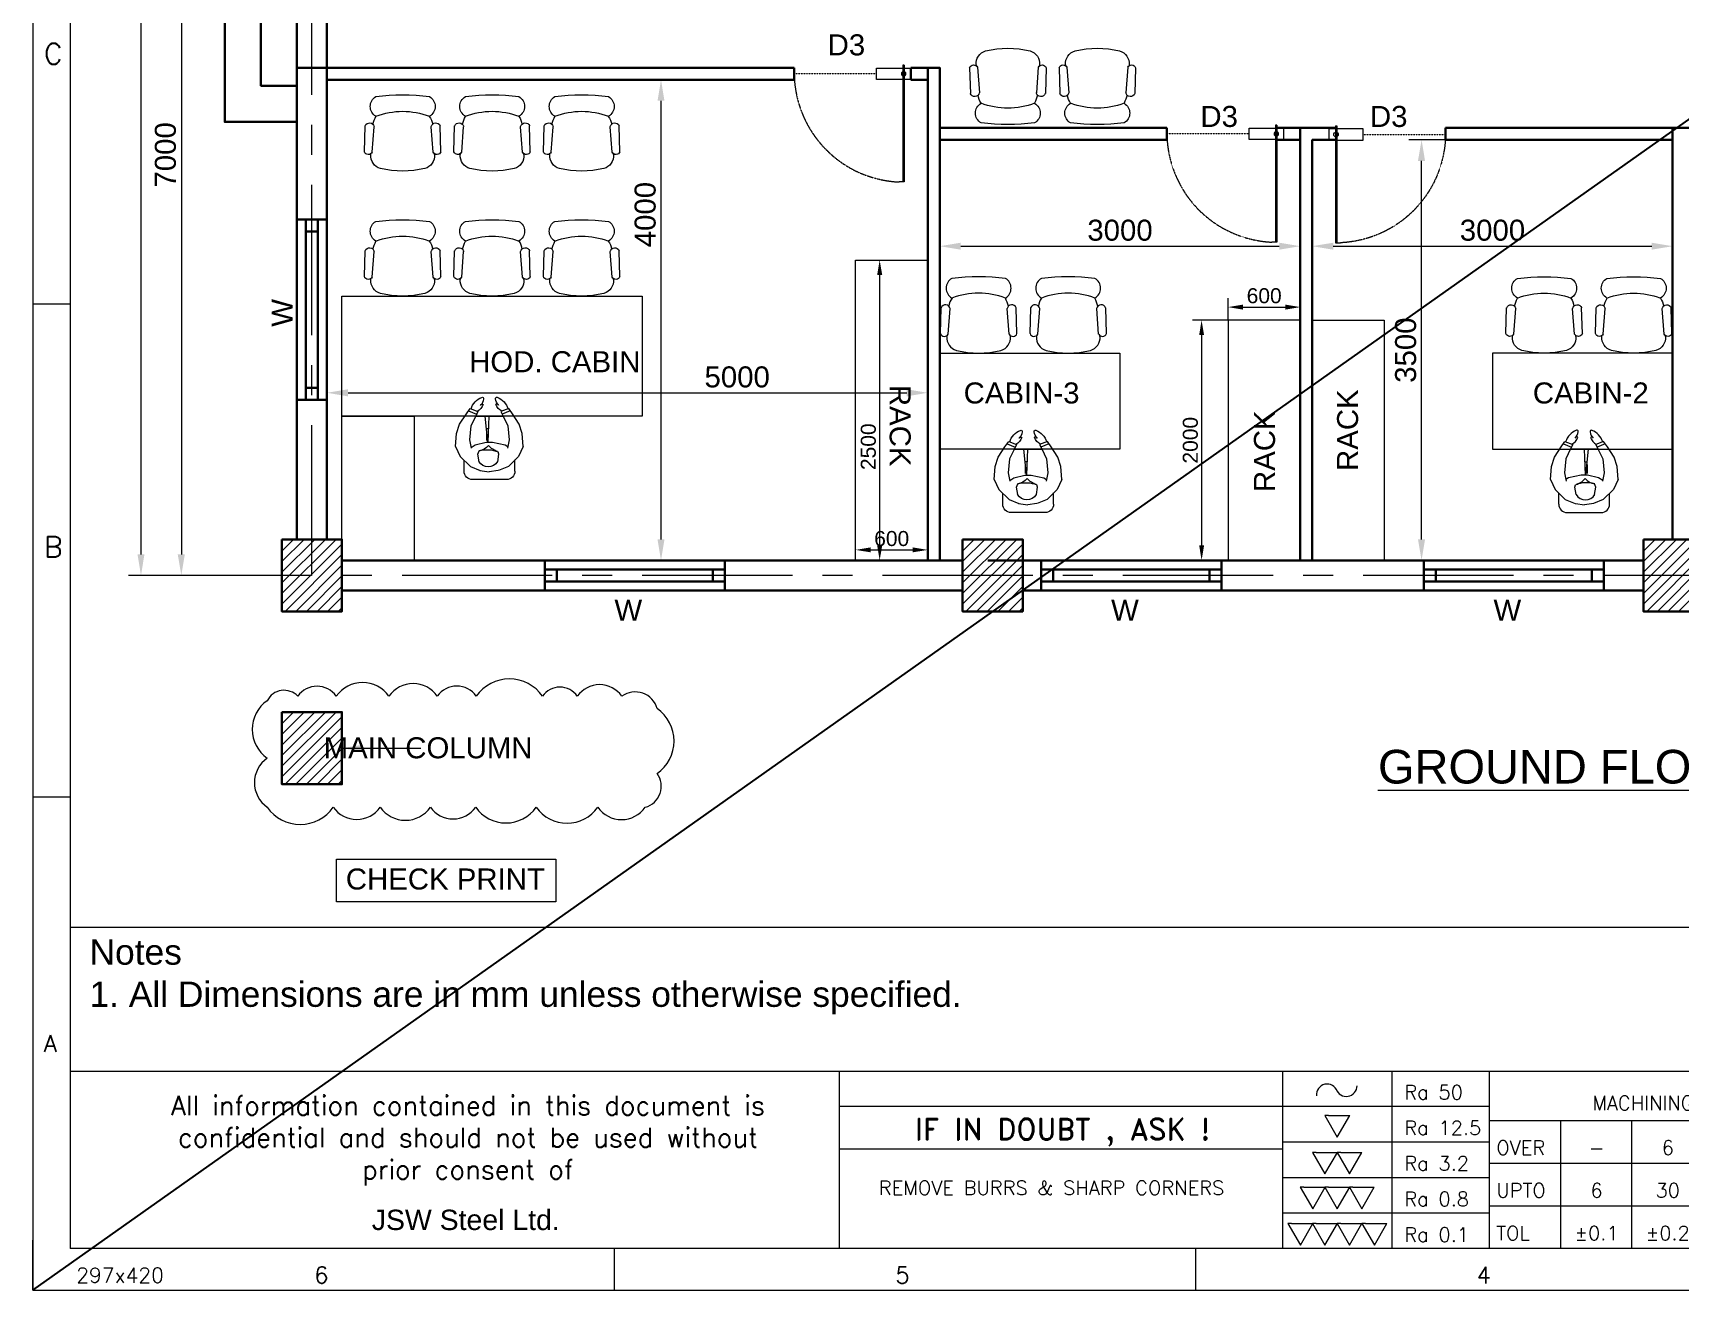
# Model space of a CAD drawing. Header units: millimetres. Extents: x 131588 to 161213, y -145881 to -124325.
# Drawn here: x 131588 to 145288, y -144850 to -134386 of the extents above; entities that cross this region are included whole.
import ezdxf
from ezdxf.enums import TextEntityAlignment as Align

# ---------------------------------------------------------------- set-up
doc = ezdxf.new("R2010")
doc.units = ezdxf.units.MM
doc.header["$MEASUREMENT"] = 0
doc.linetypes.add('CENTER', pattern=[2, 1.25, -0.25, 0.25, -0.25])
doc.linetypes.add('DASHED2', pattern=[0.375, 0.25, -0.125])
for name, color, linetype, lineweight in [('CEN-1', 1, 'CENTER', 18), ('DIM', 7, 'Continuous', 20), ('DIMENSION', 84, 'Continuous', 15), ('DIMLINE', 10, 'Continuous', 18), ('Furniture', 235, 'Continuous', 0), ('GLASS', 145, 'Continuous', 5), ('MAIN', 3, 'Continuous', 30), ('MAIN-4', 6, 'Continuous', 30), ('SEC', 253, 'Continuous', 15), ('TEXT', 4, 'Continuous', 13), ('TEXT-1', 7, 'Continuous', 20)]:
    doc.layers.add(name, color=color, linetype=linetype, lineweight=lineweight)
doc.layers.add('H', color=7, linetype='Continuous')
doc.styles.add('ROMAND', font='romand')
doc.styles.add('ROMANS', font='romans.shx')
doc.styles.add('SIMPLEX', font='simplex', dxfattribs={"height": 5})
doc.styles.get("Standard").update_dxf_attribs({"font": ''})
doc.styles.get('Standard').set_extended_font_data('Arial')
doc.dimstyles.new('DIM-50', dxfattribs={"dimscale": 50, "dimtxt": 2.5, "dimasz": 2.5, "dimexe": 1.5, "dimexo": 0.05, "dimgap": 0.6, "dimtad": 1, "dimzin": 9, "dimdsep": 46, "dimtxsty": 'Standard', "dimcen": 0, "dimclrd": 32, "dimclre": 32, "dimadec": 0, "dimazin": 0, "dimtp": 0.1, "dimtm": 0.1, "dimtfac": 0.71, "dimtofl": 0, "dimtmove": 1, "dimatfit": 3, "dimfxl": 1, "dimtolj": 1, "dimtzin": 7, "dimlwd": -1, "dimlwe": -1, "dimarcsym": 1})

# ---------------------------------------------------------------- blocks, each defined once
blk = doc.blocks.new('rr')
at = {"layer": 'TEXT', "color": 7}
for p, q in [((298029, -105618), (298123, -105618)), ((298150, -105588), (298068, -105672)), ((298235, -105548), (298150, -105588)), ((298235, -105548), (298342, -105558)), ((298342, -105558), (298419, -105581)), ((298419, -105581), (298507, -105638)), ((297959, -105688), (297959, -105970)), ((298034, -105756), (298024, -105833)), ((298068, -105672), (298034, -105754)), ((298108, -105761), (298170, -105751)), ((298170, -105751), (298189, -105757)), ((298290, -105665), (298221, -105679)), ((298247, -105698), (298235, -105676)), ((298270, -105803), (298247, -105698)), ((298406, -105676), (298290, -105665)), ((298488, -105716), (298406, -105676)), ((298486, -105945), (298486, -105716)), ((298525, -105734), (298488, -105716)), ((298532, -105656), (298504, -105724)), ((298507, -105638), (298551, -105669)), ((298551, -105669), (298525, -105734)), ((298034, -105909), (298024, -105833)), ((298247, -105949), (298270, -105856)), ((298270, -105856), (298270, -105803)), ((298270, -105841), (298486, -105833)), ((298270, -105843), (298486, -105866)), ((298359, -105853), (298285, -105853)), ((298382, -105837), (298382, -105855)), ((298068, -105988), (298034, -105906)), ((298150, -106073), (298068, -105988)), ((298108, -105915), (298170, -105925)), ((298170, -105925), (298198, -105916)), ((298290, -105996), (298221, -105982)), ((298225, -105983), (298247, -105949)), ((298406, -105985), (298290, -105996)), ((298488, -105944), (298406, -105985)), ((298419, -106079), (298507, -106022)), ((298525, -105927), (298488, -105944)), ((298532, -106004), (298504, -105937)), ((298507, -106022), (298551, -105991)), ((298551, -105991), (298525, -105927)), ((298029, -106041), (298117, -106041)), ((298235, -106112), (298150, -106073)), ((298235, -106112), (298342, -106103)), ((298342, -106103), (298419, -106079))]:
    blk.add_line(p, q, dxfattribs=at)
for centre, major_axis, start_param, end_param in [((298029, -105688), (49.8, 49.8), 0.785398, 2.356194), ((298155, -105840), (63.7, -63.7), 2.898963, 4.955018), ((297966, -105849), (171, 171), -1.068373, -0.39635), ((298371, -105697), (135, 135), 2.703582, 3.183333), ((298620, -105679), (73.6, 73.6), 2.838638, 3.585677), ((298505, -105817), (105, 105), -0.421869, 0.489767), ((298572, -105768), (11.6, 11.6), -1.392775, 0.371356), ((298637, -105702), (55.2, 55.2), 3.067512, 3.856448), ((298633, -105768), (8.31, 8.31), 3.856448, 5.861316), ((298315, -105931), (83.5, 83.5), 1.454362, 2.231901), ((298619, -105979), (73.6, -73.6), 2.697508, 3.444547), ((298504, -105841), (105, -105), 5.793418, 6.705054), ((298636, -105956), (55.2, -55.2), 2.426738, 3.215673), ((298571, -105890), (11.6, -11.6), 5.911829, 7.67596), ((298632, -105890), (8.31, -8.31), 0.421869, 2.426738), ((298029, -105970), (49.8, -49.8), 3.926991, 5.497787)]:
    blk.add_ellipse(centre, major_axis=major_axis, ratio=1, start_param=start_param, end_param=end_param, dxfattribs=at)
blk = doc.blocks.new('3rerr')
at = {"layer": 'Furniture', "color": 0, "linetype": 'ByBlock'}
for p, q in [((299424, -105724), (299432, -105724)), ((299424, -105724), (299432, -105724)), ((299444, -105734), (299656, -105751)), ((299448, -105670), (299663, -105676)), ((299424, -106252), (299432, -106252)), ((299444, -106241), (299656, -106225)), ((299448, -106306), (299663, -106300))]:
    blk.add_line(p, q, dxfattribs=at)
for centre, radius, start, end in [((299414, -105834), 111, 85, 163.8913), ((299459, -105703), 34.8, 108.7162, 243.9569), ((299648, -105712), 39.5, 282.8663, 67.8436), ((299666, -105866), 126, 52.7407, 85.3529), ((299825, -105813), 95.4, 30.3927, 149.6073), ((299156, -105988), 628, 339.209, 20.791), ((298194, -105988), 1727, 352.5907, 7.4093), ((300065, -105988), 779, 166.275, 193.725), ((299414, -106142), 111, 196.1087, 275), ((299459, -106273), 34.8, 116.0431, 251.2838), ((299648, -106263), 39.5, 292.1564, 77.1337), ((299608, -105956), 287, 283.6548, 297.8506), ((299825, -106162), 95.4, 210.3927, 329.6073)]:
    blk.add_arc(centre, radius, start, end, dxfattribs=at)
blk = doc.blocks.new('gd1')
at = {"layer": 'GLASS', "color": 4, "linetype": 'DASHED2', "ltscale": 0.001}
blk.add_line((345380, -498508), (345380, -497802), dxfattribs=at)
at = {"layer": 'GLASS'}
for p, q in [((345331, -498508), (345429, -498508)), ((345331, -498802), (345331, -498508)), ((345429, -498508), (345429, -498802)), ((345429, -498802), (345331, -498802))]:
    blk.add_line(p, q, dxfattribs=at)
at = {"layer": 'GLASS', "color": 4}
for p, q in [((344454, -498744), (344454, -498702)), ((345454, -498732), (344454, -498732)), ((345454, -498744), (344454, -498744)), ((345454, -498744), (345454, -498732))]:
    blk.add_line(p, q, dxfattribs=at)
at = {"layer": 'GLASS', "color": 4, "linetype": 'DASHED2'}
blk.add_ellipse((345430, -498781), major_axis=(-687, 718), ratio=0.969274, start_param=-0.727797, end_param=0.74268, dxfattribs=at)
at = {"layer": 'GLASS', "extrusion": (8.38188e-23, -2.79396e-23, -1)}
blk.add_ellipse((345380, -498740), major_axis=(-13.9, 13.9), ratio=1, start_param=6.283185307179586, end_param=12.56637061435917, dxfattribs=at)
blk = doc.blocks.new('*D454')
at = {"layer": 'Defpoints', "color": 0, "ltscale": 100, "transparency": 16777216}
for p in [(133660, -131901), (132823, -138901), (133660, -138901)]:
    blk.add_point(p, dxfattribs=at)
at = {"layer": 'DIMLINE', "color": 32, "linetype": 'ByBlock', "ltscale": 100, "transparency": 16777216}
for p, q in [((133656, -131901), (132718, -131901)), ((132823, -132076), (132823, -138726)), ((133656, -138901), (132718, -138901))]:
    blk.add_line(p, q, dxfattribs=at)
at = {"layer": 'DIMLINE', "color": 32, "ltscale": 100, "transparency": 16777216}
for points in [[(132793, -132076), (132852, -132076), (132823, -131901)], [(132793, -138726), (132852, -138726), (132823, -138901)]]:
    blk.add_solid(points, dxfattribs=at)
at = {"layer": 'DIMLINE', "color": 0, "ltscale": 100, "transparency": 16777216, "insert": (132691, -135401), "char_height": 175, "attachment_point": 5, "rotation": 90}
blk.add_mtext('\\A1;7000', dxfattribs=at)
blk = doc.blocks.new('*D455')
at = {"layer": 'Defpoints', "color": 0, "ltscale": 100, "transparency": 16777216}
for p in [(136815, -134776), (137410, -134776), (137868, -138776)]:
    blk.add_point(p, dxfattribs=at)
at = {"layer": 'DIMLINE', "color": 32, "linetype": 'ByBlock', "ltscale": 100, "transparency": 16777216}
for p, q in [((137407, -134776), (136710, -134776)), ((136815, -138601), (136815, -134951)), ((137865, -138776), (136710, -138776))]:
    blk.add_line(p, q, dxfattribs=at)
at = {"layer": 'DIMLINE', "color": 32, "ltscale": 100, "transparency": 16777216}
for points in [[(136786, -134951), (136844, -134951), (136815, -134776)], [(136786, -138601), (136844, -138601), (136815, -138776)]]:
    blk.add_solid(points, dxfattribs=at)
at = {"layer": 'DIMLINE', "color": 0, "ltscale": 100, "transparency": 16777216, "insert": (136684, -135898), "char_height": 175, "attachment_point": 5, "rotation": 90}
blk.add_mtext('\\A1;4000', dxfattribs=at)
blk = doc.blocks.new('*D456')
at = {"layer": 'Defpoints', "color": 0, "ltscale": 100, "transparency": 16777216}
for p in [(134035, -137081), (139035, -137081), (139035, -137381)]:
    blk.add_point(p, dxfattribs=at)
at = {"layer": 'DIMLINE', "color": 32, "linetype": 'ByBlock', "ltscale": 100, "transparency": 16777216}
for p, q in [((134035, -137085), (134035, -137486)), ((139035, -137085), (139035, -137486)), ((134210, -137381), (138860, -137381))]:
    blk.add_line(p, q, dxfattribs=at)
at = {"layer": 'DIMLINE', "color": 32, "ltscale": 100, "transparency": 16777216}
for points in [[(134210, -137352), (134210, -137411), (134035, -137381)], [(138860, -137352), (138860, -137411), (139035, -137381)]]:
    blk.add_solid(points, dxfattribs=at)
at = {"layer": 'DIMLINE', "color": 0, "ltscale": 100, "transparency": 16777216, "insert": (137449, -137250), "char_height": 175, "attachment_point": 5}
blk.add_mtext('\\A1;5000', dxfattribs=at)
blk = doc.blocks.new('*D457')
at = {"layer": 'Defpoints', "color": 0, "ltscale": 100, "transparency": 16777216}
for p in [(142135, -136161), (139135, -136302), (142135, -136302)]:
    blk.add_point(p, dxfattribs=at)
at = {"layer": 'DIMLINE', "color": 32, "linetype": 'ByBlock', "ltscale": 100, "transparency": 16777216}
for p, q in [((139135, -136299), (139135, -136056)), ((139310, -136161), (141960, -136161)), ((142135, -136299), (142135, -136056))]:
    blk.add_line(p, q, dxfattribs=at)
at = {"layer": 'DIMLINE', "color": 32, "ltscale": 100, "transparency": 16777216}
for points in [[(139310, -136132), (139310, -136190), (139135, -136161)], [(141960, -136132), (141960, -136190), (142135, -136161)]]:
    blk.add_solid(points, dxfattribs=at)
at = {"layer": 'DIMLINE', "color": 0, "ltscale": 100, "transparency": 16777216, "insert": (140635, -136029), "char_height": 175, "attachment_point": 5}
blk.add_mtext('\\A1;3000', dxfattribs=at)
blk = doc.blocks.new('*D458')
at = {"layer": 'Defpoints', "color": 0, "ltscale": 100, "transparency": 16777216}
for p in [(142235, -136161), (145235, -136161), (145235, -136161)]:
    blk.add_point(p, dxfattribs=at)
at = {"layer": 'DIMLINE', "color": 32, "linetype": 'ByBlock', "ltscale": 100, "transparency": 16777216}
for p, q in [((142235, -136157), (142235, -136056)), ((142410, -136161), (145060, -136161)), ((145235, -136157), (145235, -136056))]:
    blk.add_line(p, q, dxfattribs=at)
at = {"layer": 'DIMLINE', "color": 32, "ltscale": 100, "transparency": 16777216}
for points in [[(142410, -136132), (142410, -136190), (142235, -136161)], [(145060, -136132), (145060, -136190), (145235, -136161)]]:
    blk.add_solid(points, dxfattribs=at)
at = {"layer": 'DIMLINE', "color": 0, "ltscale": 100, "transparency": 16777216, "insert": (143735, -136029), "char_height": 175, "attachment_point": 5}
blk.add_mtext('\\A1;3000', dxfattribs=at)
blk = doc.blocks.new('*D462')
at = {"layer": 'Defpoints', "color": 0, "ltscale": 100, "transparency": 16777216}
for p in [(143145, -135276), (143396, -135276), (143163, -138776)]:
    blk.add_point(p, dxfattribs=at)
at = {"layer": 'DIMLINE', "color": 32, "linetype": 'ByBlock', "ltscale": 100, "transparency": 16777216}
for p, q in [((143393, -135276), (143040, -135276)), ((143145, -138601), (143145, -135451)), ((143160, -138776), (143040, -138776))]:
    blk.add_line(p, q, dxfattribs=at)
at = {"layer": 'DIMLINE', "color": 32, "ltscale": 100, "transparency": 16777216}
for points in [[(143115, -135451), (143174, -135451), (143145, -135276)], [(143115, -138601), (143174, -138601), (143145, -138776)]]:
    blk.add_solid(points, dxfattribs=at)
at = {"layer": 'DIMLINE', "color": 0, "ltscale": 100, "transparency": 16777216, "insert": (143013, -137026), "char_height": 175, "attachment_point": 5, "rotation": 90}
blk.add_mtext('\\A1;3500', dxfattribs=at)
blk = doc.blocks.new('A4 SHEET')
at = {"layer": 'DIM'}
for p, q in [((13489.34, 1232.71), (13489.34, -79.55)), ((13509.22, 1213.41), (13509.22, -57.46)), ((13489.34, 445.35), (13509.22, 445.35)), ((13489.34, 182.9), (13509.22, 182.9)), ((14605.26, 113.46), (13509.22, 113.46)), ((14605.26, 113.46), (13509.22, 113.46)), ((14605.26, 36.8), (13509.22, 36.8)), ((13918.3, 36.8), (13918.3, -57.46)), ((14154.21, 36.8), (14154.21, -57.46)), ((14212.58, -57.46), (14212.58, 36.8)), ((14264.26, 36.8), (14264.26, -57.46)), ((13918.3, 18.32), (14154.21, 18.32)), ((14154.21, 18.32), (14264.26, 18.32)), ((14176.78, 13.34), (14183.39, 1.88)), ((14178.7, 13.34), (14176.78, 13.34)), ((14178.7, 13.34), (14190.01, 13.34)), ((14183.39, 1.88), (14190.01, 13.34)), ((14264.26, 10.74), (14605.26, 10.74)), ((14302.15, 10.74), (14302.15, -57.46)), ((14340.04, 10.74), (14340.04, -57.46)), ((13918.3, -4.41), (14154.21, -4.41)), ((14154.21, -0.62), (14264.26, -0.62)), ((14170.24, -6.26), (14176.86, -17.72)), ((14172.16, -6.26), (14170.24, -6.26)), ((14172.16, -6.26), (14183.48, -6.26)), ((14176.86, -17.72), (14183.48, -6.26)), ((14183.31, -6.26), (14189.93, -17.72)), ((14185.23, -6.26), (14183.31, -6.26)), ((14185.23, -6.26), (14196.55, -6.26)), ((14189.93, -17.72), (14196.55, -6.26)), ((14264.26, -11.99), (14567.37, -11.99)), ((14154.21, -19.57), (14264.26, -19.57)), ((14163.7, -24.79), (14170.32, -36.26)), ((14165.62, -24.79), (14163.7, -24.79)), ((14165.62, -24.79), (14176.94, -24.79)), ((14170.32, -36.26), (14176.94, -24.79)), ((14176.78, -24.79), (14183.39, -36.26)), ((14178.7, -24.79), (14176.78, -24.79)), ((14178.7, -24.79), (14190.01, -24.79)), ((14183.39, -36.26), (14190.01, -24.79)), ((14189.85, -24.79), (14196.47, -36.26)), ((14191.77, -24.79), (14189.85, -24.79)), ((14191.77, -24.79), (14203.09, -24.79)), ((14196.47, -36.26), (14203.09, -24.79)), ((14264.26, -34.72), (14605.26, -34.72)), ((14154.21, -38.51), (14264.26, -38.51)), ((14159.08, -44.15), (14157.17, -44.15)), ((14157.17, -44.15), (14163.78, -55.61)), ((14159.08, -44.15), (14170.4, -44.15)), ((14163.78, -55.61), (14170.4, -44.15)), ((14172.16, -44.15), (14170.24, -44.15)), ((14170.24, -44.15), (14176.86, -55.61)), ((14172.16, -44.15), (14183.48, -44.15)), ((14176.86, -55.61), (14183.48, -44.15)), ((14185.23, -44.15), (14183.31, -44.15)), ((14183.31, -44.15), (14189.93, -55.61)), ((14185.23, -44.15), (14196.55, -44.15)), ((14189.93, -55.61), (14196.55, -44.15)), ((14196.55, -44.15), (14203.17, -55.61)), ((14198.47, -44.15), (14196.55, -44.15)), ((14198.47, -44.15), (14209.78, -44.15)), ((14203.17, -55.61), (14209.78, -44.15)), ((13489.34, -79.55), (13489.34, -53.04)), ((15322.97, -57.46), (13509.22, -57.46)), ((13798.62, -57.46), (13798.62, -79.55)), ((14107.91, -57.46), (14107.91, -79.55)), ((13489.34, -79.55), (15345.06, -79.55)), ((13489.34, -79.55), (13515.85, -79.55))]:
    blk.add_line(p, q, dxfattribs=at)
for centre, start, end in [((14178, 24.43), 18.40271, 186.14433), ((14188.24, 29.2), 198.40271, 359.97916)]:
    blk.add_arc(centre, 5.68, start, end, dxfattribs=at)
for s, height, style, p in [('C', 11.05, 'ROMANS', (13495.2, 569.56)), ('B', 11.05, 'ROMANS', (13495.2, 307.11)), ('A', 8.84, 'ROMANS', (13495.2, 44.66)), ('Ra 50', 7.578, 'SIMPLEX', (14219.08, 19.68)), ('Ra 12.5', 7.578, 'SIMPLEX', (14219.08, 0.73)), ('OVER', 7.578, 'SIMPLEX', (14268.02, -9.85)), ('Ra 3.2', 7.578, 'SIMPLEX', (14219.08, -18.21)), ('UPTO', 7.578, 'SIMPLEX', (14268.02, -32.58)), ('Ra 0.8', 7.578, 'SIMPLEX', (14219.08, -37.16)), ('Ra 0.1', 7.578, 'SIMPLEX', (14219.08, -56.1)), ('TOL', 7.578, 'SIMPLEX', (14268.02, -55.32)), ('297x420', 7.953, 'ROMANS', (13512.34, -78)), ('6', 8.84, 'ROMANS', (13639.03, -78.63)), ('5', 8.84, 'ROMANS', (13948.32, -78.63)), ('4', 8.84, 'ROMANS', (14257.61, -78.63))]:
    blk.add_text(s, height=height, dxfattribs=dict(at, style=style)).set_placement(p, align=Align.BOTTOM_LEFT)
for s, height, style, p in [('MACHINING DEVIATION FOR OPEN DIMENSIONS', 7.578, 'ROMANS', (14434.87, 13.91)), ('IF IN DOUBT , ASK !', 11.3669, 'ROMAND', (14037.25, -2.97)), ('6', 7.58, 'SIMPLEX', (14359.28, -9.85)), ('-', 7.58, 'SIMPLEX', (14321.39, -9.85)), ('6', 7.58, 'SIMPLEX', (14321.39, -32.58)), ('30', 7.578, 'SIMPLEX', (14359.28, -32.58)), ('%%p0.1', 7.578, 'SIMPLEX', (14321.39, -55.32)), ('%%p0.2', 7.578, 'SIMPLEX', (14359.28, -55.32))]:
    blk.add_text(s, height=height, dxfattribs=dict(at, style=style)).set_placement(p, align=Align.BOTTOM_CENTER)
at = {"layer": 'DIM', "style": 'ROMANS'}
blk.add_text('REMOVE BURRS & SHARP CORNERS', height=7.578, dxfattribs=at).set_placement((14031.36, -25.12), align=Align.MIDDLE_CENTER)
at = {"layer": 'DIM', "insert": (13519.46, 107.09), "char_height": 13.464, "width": 2473.9385, "attachment_point": 1}
blk.add_mtext('Notes\\P1. All Dimensions are in mm unless otherwise specified. ', dxfattribs=at)
at = {"layer": 'DIM', "insert": (13720.82, 23.82), "char_height": 10.22825, "width": 367.2824, "attachment_point": 2, "style": 'ROMANS'}
blk.add_mtext('All information contained in this document is confidential and should not be used without prior consent of', dxfattribs=at)
at = {"layer": 'MAIN', "color": 1, "ltscale": 100, "insert": (13719.66, -36.77), "char_height": 10.826, "width": 131.9746, "attachment_point": 2, "style": 'ROMAND'}
blk.add_mtext('{\\fArial|b0|i0|c0|p34;JSW Steel Ltd.}', dxfattribs=at)
blk = doc.blocks.new('*D471')
at = {"layer": 'Defpoints', "color": 0, "ltscale": 100, "transparency": 16777216}
for p in [(133910, -125901), (132487, -138901), (133910, -138901)]:
    blk.add_point(p, dxfattribs=at)
at = {"layer": 'DIMLINE', "color": 32, "linetype": 'ByBlock', "ltscale": 100, "transparency": 16777216}
for p, q in [((133906, -125901), (132382, -125901)), ((132487, -126076), (132487, -138726)), ((133906, -138901), (132382, -138901))]:
    blk.add_line(p, q, dxfattribs=at)
at = {"layer": 'DIMLINE', "color": 32, "ltscale": 100, "transparency": 16777216}
for points in [[(132458, -126076), (132516, -126076), (132487, -125901)], [(132458, -138726), (132516, -138726), (132487, -138901)]]:
    blk.add_solid(points, dxfattribs=at)
at = {"layer": 'DIMLINE', "color": 0, "ltscale": 100, "transparency": 16777216, "insert": (132355, -132401), "char_height": 175, "attachment_point": 5, "rotation": 90}
blk.add_mtext('\\A1;13000', dxfattribs=at)
blk = doc.blocks.new('*D476')
at = {"layer": 'Defpoints', "color": 0, "ltscale": 100, "transparency": 16777216}
for p in [(138435, -138776), (139035, -138689), (139035, -138776)]:
    blk.add_point(p, dxfattribs=at)
at = {"layer": 'DIMLINE', "color": 32, "linetype": 'ByBlock', "ltscale": 100, "transparency": 16777216}
for p, q in [((138435, -138774), (138435, -138614)), ((139035, -138774), (139035, -138614)), ((138560, -138689), (138910, -138689))]:
    blk.add_line(p, q, dxfattribs=at)
at = {"layer": 'DIMLINE', "color": 32, "ltscale": 100, "transparency": 16777216}
for points in [[(138560, -138668), (138560, -138709), (138435, -138689)], [(138910, -138668), (138910, -138709), (139035, -138689)]]:
    blk.add_solid(points, dxfattribs=at)
at = {"layer": 'DIMLINE', "color": 0, "ltscale": 100, "transparency": 16777216, "insert": (138735, -138595), "char_height": 125, "attachment_point": 5}
blk.add_mtext('\\A1;600', dxfattribs=at)
blk = doc.blocks.new('*D477')
at = {"layer": 'Defpoints', "color": 0, "ltscale": 100, "transparency": 16777216}
for p in [(138435, -136276), (138635, -136276), (138435, -138776)]:
    blk.add_point(p, dxfattribs=at)
at = {"layer": 'DIMLINE', "color": 32, "linetype": 'ByBlock', "ltscale": 100, "transparency": 16777216}
for p, q in [((138437, -136276), (138710, -136276)), ((138635, -138651), (138635, -136401)), ((138437, -138776), (138710, -138776))]:
    blk.add_line(p, q, dxfattribs=at)
at = {"layer": 'DIMLINE', "color": 32, "ltscale": 100, "transparency": 16777216}
for points in [[(138614, -136401), (138656, -136401), (138635, -136276)], [(138614, -138651), (138656, -138651), (138635, -138776)]]:
    blk.add_solid(points, dxfattribs=at)
at = {"layer": 'DIMLINE', "color": 0, "ltscale": 100, "transparency": 16777216, "insert": (138541, -137830), "char_height": 125, "attachment_point": 5, "rotation": 90}
blk.add_mtext('\\A1;2500', dxfattribs=at)
blk = doc.blocks.new('*D478')
at = {"layer": 'Defpoints', "color": 0, "ltscale": 100, "transparency": 16777216}
for p in [(141535, -136776), (141314, -138776), (141535, -138776)]:
    blk.add_point(p, dxfattribs=at)
at = {"layer": 'DIMLINE', "color": 32, "linetype": 'ByBlock', "ltscale": 100, "transparency": 16777216}
for p, q in [((141532, -136776), (141239, -136776)), ((141314, -136901), (141314, -138651)), ((141532, -138776), (141239, -138776))]:
    blk.add_line(p, q, dxfattribs=at)
at = {"layer": 'DIMLINE', "color": 32, "ltscale": 100, "transparency": 16777216}
for points in [[(141294, -136901), (141335, -136901), (141314, -136776)], [(141294, -138651), (141335, -138651), (141314, -138776)]]:
    blk.add_solid(points, dxfattribs=at)
at = {"layer": 'DIMLINE', "color": 0, "ltscale": 100, "transparency": 16777216, "insert": (141221, -137776), "char_height": 125, "attachment_point": 5, "rotation": 90}
blk.add_mtext('\\A1;2000', dxfattribs=at)
blk = doc.blocks.new('*D479')
at = {"layer": 'Defpoints', "color": 0, "ltscale": 100, "transparency": 16777216}
for p in [(142135, -136668), (141535, -136776), (142135, -136776)]:
    blk.add_point(p, dxfattribs=at)
at = {"layer": 'DIMLINE', "color": 32, "linetype": 'ByBlock', "ltscale": 100, "transparency": 16777216}
for p, q in [((141535, -136774), (141535, -136593)), ((141660, -136668), (142010, -136668)), ((142135, -136774), (142135, -136593))]:
    blk.add_line(p, q, dxfattribs=at)
at = {"layer": 'DIMLINE', "color": 32, "ltscale": 100, "transparency": 16777216}
for points in [[(141660, -136647), (141660, -136689), (141535, -136668)], [(142010, -136647), (142010, -136689), (142135, -136668)]]:
    blk.add_solid(points, dxfattribs=at)
at = {"layer": 'DIMLINE', "color": 0, "ltscale": 100, "transparency": 16777216, "insert": (141835, -136574), "char_height": 125, "attachment_point": 5}
blk.add_mtext('\\A1;600', dxfattribs=at)

msp = doc.modelspace()

# ---------------------------------------------------------------- hatches: boundary and pattern name
at = {"layer": 'SEC', "ltscale": 100}
h = msp.add_hatch(dxfattribs=at)
h.set_pattern_fill('ANSI31', color=8, scale=500)
h.set_pattern_definition([(45, (66442.82, -119736.33), (-44.194174, 44.194174), [])])
h.paths.add_polyline_path([(133659.578, -138601.052), (134159.578, -138601.052), (134159.578, -139201.052), (133659.578, -139201.052)])
h = msp.add_hatch(dxfattribs=at)
h.set_pattern_fill('ANSI31', color=8, scale=500)
h.set_pattern_definition([(45, (72108.82, -119736.33), (-44.194174, 44.194174), [])])
h.paths.add_polyline_path([(139325.578, -138601.052), (139825.578, -138601.052), (139825.578, -139201.052), (139325.578, -139201.052)])
h = msp.add_hatch(dxfattribs=at)
h.set_pattern_fill('ANSI31', color=8, scale=500)
h.set_pattern_definition([(45, (77774.82, -119736.33), (-44.194174, 44.194174), [])])
h.paths.add_polyline_path([(144991.578, -138601.052), (145491.578, -138601.052), (145491.578, -139201.052), (144991.578, -139201.052)])
h = msp.add_hatch(dxfattribs=at)
h.set_pattern_fill('ANSI31', color=8, scale=500)
h.set_pattern_definition([(45, (66442.82, -121174.365), (-44.194174, 44.194174), [])])
h.paths.add_polyline_path([(133659.578, -140039.087), (134159.578, -140039.087), (134159.578, -140639.087), (133659.578, -140639.087)])

# ---------------------------------------------------------------- linework, layer by layer
at = {"layer": 'CEN-1', "ltscale": 1000}
msp.add_lwpolyline([(133909.578, -125901.052), (153909.578, -125901.052), (153909.578, -138901.052), (133909.578, -138901.052)], close=True, dxfattribs=at)
at = {"layer": 'DIMLINE', "ltscale": 100}
msp.add_line((138894.741, -134776.052), (138894.741, -134676.052), dxfattribs=at)
at = {"layer": 'DIMLINE'}
msp.add_lwpolyline([(133537.424, -140830.602, 0.52056705), (134087.498, -140830.602, 0.52056705), (134478.574, -140830.602, 0.52056705), (134895.933, -140830.602, 0.52056705), (135272.705, -140830.602, 0.52056705), (135776.296, -140830.602, 0.52056705), (136289.039, -140830.602, 0.52056705), (136684.369, -140830.602, 0.52056705), (136783.328, -140550.074, 0.52056705), (136783.328, -140009.628, 0.52056705), (136489.443, -139906.821, 0.52056705), (136118.297, -139906.821, 0.52056705), (135828.895, -139906.821, 0.52056705), (135277.318, -139906.821, 0.52056705), (134952.992, -139906.821, 0.52056705), (134550.599, -139906.821, 0.52056705), (134112.116, -139906.821, 0.52056705), (133792.185, -139906.821, 0.52056705), (133537.424, -139943.944, 0.52056705), (133537.424, -140421.783, 0.52056705)], format="xyb", close=True, dxfattribs=at)
at = {"layer": 'H', "ltscale": 100}
msp.add_line((131587.724, -144849.794), (160612.243, -124325.313), dxfattribs=at)
at = {"layer": 'MAIN', "color": 6}
for p, q in [((137922.768, -134676.052, 0), (137922.768, -134776.052, 0)), ((138894.741, -134676.052), (138894.741, -134776.052)), ((139134.578, -134676.052), (139134.578, -134776.052))]:
    msp.add_line(p, q, dxfattribs=at)
at = {"layer": 'MAIN', "color": 5, "ltscale": 100}
for p, q in [((133859.578, -135938.552), (133859.578, -137438.552)), ((133959.578, -135938.552), (133959.578, -137438.552)), ((135847.078, -138851.052), (137347.078, -138851.052)), ((139980.078, -138851.052), (141480.078, -138851.052)), ((143163.078, -138851.052), (144663.078, -138851.052)), ((135847.078, -138951.052), (137347.078, -138951.052)), ((139980.078, -138951.052), (141480.078, -138951.052)), ((143163.078, -138951.052), (144663.078, -138951.052))]:
    msp.add_line(p, q, dxfattribs=at)
at = {"layer": 'MAIN', "color": 6}
for points in [[(137922.768, -134676.052), (133784.578, -134676.052)], [(137922.768, -134776.052), (134034.578, -134776.052)], [(139134.578, -134676.052), (138894.741, -134676.052)], [(139034.578, -134776.052), (138894.741, -134776.052)], [(139134.578, -138776.052), (139134.578, -134676.052), (139034.578, -134676.052), (139034.578, -138776.052)], [(139034.578, -134876.052), (139034.578, -134776.052)], [(139134.578, -134876.052), (139134.578, -134776.052)], [(142134.578, -138776.052), (142134.578, -135176.052), (142434.578, -135176.052)], [(142434.578, -135176.052), (142264.202, -135176.052)], [(143344.653, -135176.052), (145234.578, -135176.052)], [(145234.578, -138601.052), (145234.578, -135176.052), (147224.502, -135176.052)], [(142234.578, -138776.052), (142234.578, -135276.052), (142434.578, -135276.052)], [(142434.578, -135276.052), (142264.202, -135276.052)], [(143344.653, -135276.052), (145234.578, -135276.052)]]:
    msp.add_lwpolyline(points, dxfattribs=at)
at = {"layer": 'MAIN', "color": 5, "ltscale": 100}
for points in [[(134034.578, -135938.552), (134034.578, -137438.552), (133784.578, -137438.552), (133784.578, -135938.552)], [(133959.578, -136038.552), (133959.578, -137338.552), (133859.578, -137338.552), (133859.578, -136038.552)], [(135847.078, -138776.052), (137347.078, -138776.052), (137347.078, -139026.052), (135847.078, -139026.052)], [(139980.078, -138776.052), (141480.078, -138776.052), (141480.078, -139026.052), (139980.078, -139026.052)], [(143163.078, -138776.052), (144663.078, -138776.052), (144663.078, -139026.052), (143163.078, -139026.052)], [(135947.078, -138851.052), (137247.078, -138851.052), (137247.078, -138951.052), (135947.078, -138951.052)], [(140080.078, -138851.052), (141380.078, -138851.052), (141380.078, -138951.052), (140080.078, -138951.052)], [(143263.078, -138851.052), (144563.078, -138851.052), (144563.078, -138951.052), (143263.078, -138951.052)]]:
    msp.add_lwpolyline(points, close=True, dxfattribs=at)
at = {"layer": 'MAIN', "color": 0, "lineweight": 20}
for points in [[(139034.578, -136276.052), (139034.578, -138776.052), (138434.578, -138776.052), (138434.578, -136276.052)], [(134159.578, -136576.052), (136659.578, -136576.052), (136659.578, -137576.052), (134159.578, -137576.052)], [(141534.578, -136776.052), (141534.578, -138776.052), (142134.578, -138776.052), (142134.578, -136776.052)], [(142834.578, -136776.052), (142834.578, -138776.052), (142234.578, -138776.052), (142234.578, -136776.052)], [(139134.578, -137050.528), (140634.578, -137050.528), (140634.578, -137850.528), (139134.578, -137850.528)], [(145234.578, -137050.528), (143734.578, -137050.528), (143734.578, -137850.528), (145234.578, -137850.528)], [(134759.578, -137576.052), (134759.578, -138776.052), (134159.578, -138776.052), (134159.578, -137576.052)]]:
    msp.add_lwpolyline(points, close=True, dxfattribs=at)
at = {"layer": 'MAIN', "ltscale": 100}
for points in [[(133659.578, -138601.052), (134159.578, -138601.052), (134159.578, -139201.052), (133659.578, -139201.052)], [(139325.578, -138601.052), (139825.578, -138601.052), (139825.578, -139201.052), (139325.578, -139201.052)], [(144991.578, -138601.052), (145491.578, -138601.052), (145491.578, -139201.052), (144991.578, -139201.052)], [(133659.578, -140039.087), (134159.578, -140039.087), (134159.578, -140639.087), (133659.578, -140639.087)]]:
    msp.add_lwpolyline(points, close=True, dxfattribs=at)
at = {"layer": 'MAIN-4', "ltscale": 1000}
for p, q in [((141024.502, -135176.052), (139134.578, -135176.052)), ((141024.502, -135276.052, 0), (141024.502, -135176.052, 0)), ((142134.578, -135176.052), (141934.578, -135176.052)), ((141934.578, -135276.052), (141934.578, -135176.052)), ((142434.578, -135276.052), (142434.578, -135176.052)), ((143344.653, -135276.052, 0), (143344.653, -135176.052, 0)), ((141024.502, -135276.052), (139134.578, -135276.052)), ((142134.578, -135276.052), (141934.578, -135276.052))]:
    msp.add_line(p, q, dxfattribs=at)
for points in [[(133784.578, -138601.052), (133784.578, -132201.052)], [(134034.578, -138601.052), (134034.578, -132201.052)], [(133784.578, -135126.052), (133184.578, -135126.052), (133184.578, -133326.052), (133784.578, -133326.052)], [(133784.578, -134826.052), (133484.578, -134826.052), (133484.578, -133626.052), (133784.578, -133626.052)], [(134159.578, -138776.052), (139325.578, -138776.052)], [(139534.578, -138776.052), (144991.578, -138776.052)], [(134159.578, -139026.052), (139325.578, -139026.052)], [(139825.578, -139026.052), (144991.578, -139026.052)]]:
    msp.add_lwpolyline(points, dxfattribs=at)
at = {"layer": 'TEXT-1'}
msp.add_lwpolyline([(134113.293, -141261.964), (135940.879, -141261.964), (135940.879, -141616.969), (134113.293, -141616.969)], close=True, dxfattribs=at)

# ---------------------------------------------------------------- block references
at = {"layer": 'DIMENSION', "color": 0, "linetype": 'Continuous', "lineweight": 0, "extrusion": (2.30152e-07, 5.25887e-07, 1), "xscale": 0.9719561145201425, "yscale": 0.9719561145201425, "zscale": 0.9719561145201425}
for p, rotation in [((-345918.802, -470420.082, -0.039), 89.99999248500626), ((-342817.068, -470920.777, -0.038), 89.99999248500627)]:
    msp.add_blockref('gd1', p, dxfattribs=dict(at, rotation=rotation))
at = {"layer": 'DIMENSION', "color": 0, "linetype": 'Continuous', "lineweight": 0, "extrusion": (-2.30152e-07, 5.25887e-07, 1), "xscale": -0.9719561145201425, "yscale": 0.9719561145201425, "zscale": 0.9719561145201442, "rotation": 270.0000075149937}
msp.add_blockref('gd1', (627186.223, -470926.33, -0.104), dxfattribs=at)
at = {"layer": 'DIMLINE', "xscale": 15.64053501541963, "yscale": 15.64053501541963, "zscale": 15.64053501541963}
msp.add_blockref('A4 SHEET', (-79392.728, -143605.589), dxfattribs=at)
at = {"layer": 'MAIN', "linetype": 'ByBlock', "lineweight": 20, "xscale": -1}
for name, p, rotation in [('3rerr', (33713.77, 164772.138), 90), ('3rerr', (34458.661, 164772.138), 90), ('3rerr', (240652.577, -434822.423), 270), ('3rerr', (241397.469, -434822.423), 270), ('3rerr', (242142.36, -434822.423), 270), ('3rerr', (240652.577, -435861.623), 270), ('3rerr', (241397.469, -435861.623), 270), ('3rerr', (242142.36, -435861.623), 270), ('3rerr', (250153.087, -436336.099), 270), ('3rerr', (250897.979, -436336.099), 270), ('rr', (241216.876, -436062.553), 270), ('rr', (245699.935, -436337.029), 270)]:
    msp.add_blockref(name, p, dxfattribs=dict(at, rotation=rotation))
at = {"layer": 'MAIN', "linetype": 'ByBlock', "lineweight": 20}
for name, p, rotation in [('3rerr', (33471.176, -436336.099), 90.00000000000001), ('3rerr', (34216.068, -436336.099), 90.00000000000001), ('rr', (38669.22, -436337.029), 89.99999999999999)]:
    msp.add_blockref(name, p, dxfattribs=dict(at, rotation=rotation))

# ---------------------------------------------------------------- texts
at = {"layer": 'TEXT-1', "char_height": 175}
for s, insert, width, attachment_point in [('D3', (138514.364, -134397.749), 259.85607, 3), ('\\pxqc;D3', (141330.552, -134993.389), 259.85607, 1), ('\\pxqc;D3', (143001.508, -134993.389, 0), 259.85607, 3), ('\\pxqc;W', (136673.077, -139103.465), 259.85607, 3), ('\\pxqc;W', (140806.077, -139103.465), 259.85607, 3), ('\\pxqc;W', (143989.077, -139103.465), 259.85607, 3), ('\\pxqc;CHECK PRINT', (136000.309, -141340.73), 1960.09816, 3)]:
    msp.add_mtext(s, dxfattribs=dict(at, insert=insert, width=width, attachment_point=attachment_point))
at = {"layer": 'TEXT-1', "char_height": 175, "width": 481.13063, "rotation": 90}
for s, insert, attachment_point in [('\\pxqc;W', (133574.878, -136956.647), 1), ('RACK', (142441.553, -138031.857), 1), ('RACK', (141927.602, -138206.857), 7)]:
    msp.add_mtext(s, dxfattribs=dict(at, insert=insert, attachment_point=attachment_point))
at = {"layer": 'TEXT-1'}
for s, insert, char_height, attachment_point in [('\\pxqc;HOD. CABIN', (135218.178, -137212.519), 175, 7), ('CABIN-3', (140298.22, -137295.08), 175, 3), ('CABIN-2', (144070.936, -137295.08), 175, 1), ('\\pxqc;MAIN COLUMN', (135745.92, -140248.535), 175, 3), ('\\pxqc;{\\LGROUND FLOOR PLAN}', (142782.282, -140353.318), 280, 1)]:
    msp.add_mtext(s, dxfattribs=dict(at, insert=insert, char_height=char_height, attachment_point=attachment_point))
at = {"layer": 'TEXT-1', "insert": (138715.551, -137315.229), "char_height": 175, "attachment_point": 7, "rotation": 270}
msp.add_mtext('RACK', dxfattribs=at)

# ---------------------------------------------------------------- dimensions: what is measured, and where the dimension line sits
at = {"layer": 'DIMLINE', "ltscale": 100}
for base, p1, p2, override, picture, middle in [((132486.805, -138901.052), (133909.578, -125901.052), (133909.578, -138901.052), {"dimscale": 70}, '*D471', (132355.395, -132401.052)), ((132822.581, -138901.052), (133659.578, -131901.052), (133659.578, -138901.052), {"dimscale": 70, "dimtofl": 1}, '*D454', (132691.23, -135401.052)), ((143144.59, -135276.052), (143163.078, -138776.052), (143396.075, -135276.052), {"dimscale": 70, "dimtofl": 1}, '*D462', (143013.18, -137026.052))]:
    dim = msp.add_linear_dim(base=base, p1=p1, p2=p2, angle=90, dimstyle='DIM-50', override=override, dxfattribs=at)
    dim.commit()
    dim.dimension.update_dxf_attribs({"geometry": picture, "text_midpoint": middle})
dim = msp.add_linear_dim(base=(136814.927, -134776.052), p1=(137868.204, -138776.052), p2=(137410.228, -134776.052), angle=270, dimstyle='DIM-50', override={"dimscale": 70, "dimtofl": 1}, dxfattribs=at)
dim.commit()
dim.dimension.update_dxf_attribs({"geometry": '*D455', "text_midpoint": (136814.927, -135898.032), "dimtype": 160})
for base, p1, p2, picture, middle in [((142134.578, -136160.788), (139134.578, -136302.104), (142134.578, -136302.104), '*D457', (140634.578, -136029.378)), ((145234.578, -136160.788), (142234.578, -136160.788), (145234.578, -136160.788), '*D458', (143734.578, -136029.378))]:
    dim = msp.add_linear_dim(base=base, p1=p1, p2=p2, dimstyle='DIM-50', override={"dimscale": 70, "dimtofl": 1}, dxfattribs=at)
    dim.commit()
    dim.dimension.update_dxf_attribs({"geometry": picture, "text_midpoint": middle})
dim = msp.add_linear_dim(base=(138635.23, -136276.052), p1=(138434.578, -138776.052), p2=(138434.578, -136276.052), angle=270, dimstyle='DIM-50', dxfattribs=at)
dim.commit()
dim.dimension.update_dxf_attribs({"geometry": '*D477', "text_midpoint": (138635.23, -137829.656), "dimtype": 160})
for base, p1, p2, angle, picture, middle in [((142134.578, -136668.145), (141534.578, -136776.052), (142134.578, -136776.052), 180, '*D479', (141834.578, -136574.323)), ((141314.461, -138776.052), (141534.578, -136776.052), (141534.578, -138776.052), 90, '*D478', (141220.639, -137776.052)), ((139034.578, -138688.541), (138434.578, -138776.052), (139034.578, -138776.052), 180, '*D476', (138734.578, -138594.719))]:
    dim = msp.add_linear_dim(base=base, p1=p1, p2=p2, angle=angle, dimstyle='DIM-50', dxfattribs=at)
    dim.commit()
    dim.dimension.update_dxf_attribs({"geometry": picture, "text_midpoint": middle})
dim = msp.add_linear_dim(base=(139034.578, -137381.367), p1=(134034.578, -137081.241), p2=(139034.578, -137081.241), dimstyle='DIM-50', override={"dimscale": 70, "dimtofl": 1}, dxfattribs=at)
dim.commit()
dim.dimension.update_dxf_attribs({"geometry": '*D456', "text_midpoint": (137448.627, -137381.367), "dimtype": 160})

# ---------------------------------------------------------------- leaders
msp.add_leader([(134159.578, -140339.087), (134816.924, -140339.087)], dimstyle='DIM-50', override={"dimscale": 70}, dxfattribs=at)

doc.saveas('drawing.dxf')
